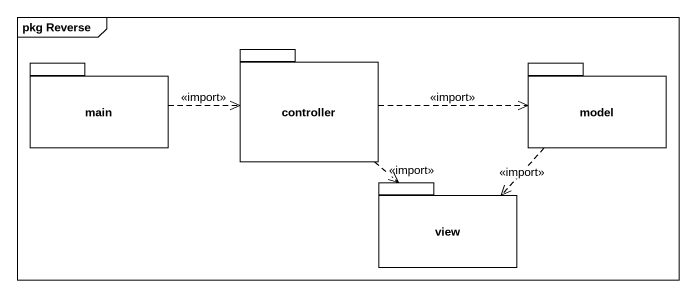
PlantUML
@startuml
mainframe pkg Reverse
package main {
}
package controller {
}
package model {
}
package view {
}
main .right.> controller : <<import>>
controller .right.> model : <<import>>
controller ..> view : <<import>>
model ..> view : <<import>>
@enduml
